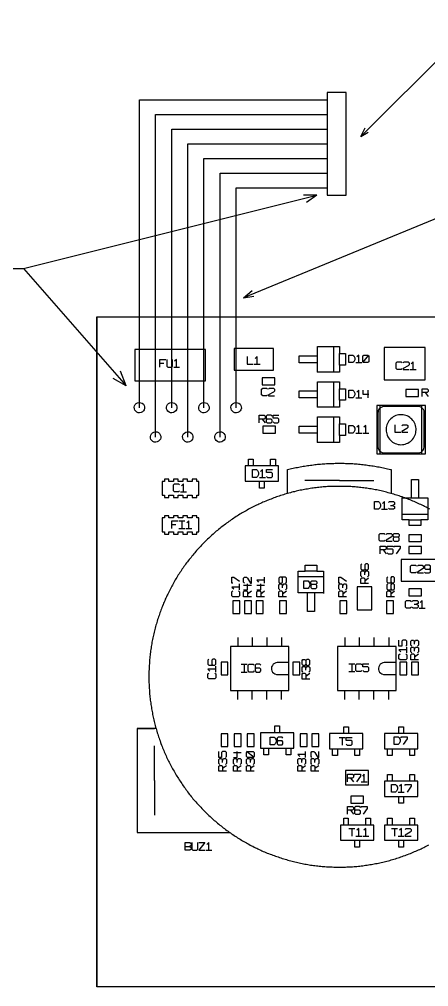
# Model space of a CAD drawing. Header units: millimetres. Extents: x 0 to 1189, y 35 to 806.
# Drawn here: x 497.6 to 595.1, y 379.7 to 610.2 of the extents above; entities that cross this region are included whole.
import ezdxf

# ---------------------------------------------------------------- set-up
doc = ezdxf.new("R2010")
doc.units = ezdxf.units.MM
doc.layers.add('Pen 1', color=7, linetype='Continuous')

msp = doc.modelspace()

# ---------------------------------------------------------------- linework, layer by layer
at = {"layer": 'Pen 1', "color": 7, "lineweight": 30}
for p, q in [((606.9, 610.22), (578.95, 582.3)), ((578.95, 582.3), (580, 584.38)), ((578.95, 582.3), (580.7, 583.35)), ((498.62, 550.85), (568.47, 568.33)), ((610.4, 568.33), (551, 543.88)), ((568.47, 568.33), (565.33, 568.33)), ((568.47, 568.33), (566.03, 566.58)), ((526.2, 517.67), (526.2, 558.88)), ((530.05, 510.67), (530.05, 558.88)), ((533.9, 517.67), (533.9, 558.88)), ((537.75, 510.67), (537.75, 558.88)), ((541.58, 517.67), (541.58, 558.88)), ((545.42, 510.67), (545.42, 558.88)), ((549.28, 517.67), (549.28, 558.88)), ((551, 543.88), (553.1, 545.62)), ((551, 543.88), (553.45, 544.22)), ((572.53, 526.17), (572.53, 532.22)), ((573.9, 527.83), (573.9, 530.58)), ((531.08, 528.25), (532.03, 528.25)), ((553.55, 528.05), (554.97, 528.05)), ((577.78, 528.4), (579.2, 528.4)), ((579.42, 528.4), (580.85, 530.22)), ((523.08, 522.9), (521.67, 526.4)), ((534.38, 527.35), (535.78, 527.35)), ((590.72, 526.78), (592.12, 526.78)), ((523.08, 522.9), (519.92, 524.65)), ((572.53, 517.78), (572.53, 523.85)), ((573.9, 519.45), (573.9, 522.2)), ((580.6, 521.85), (580.6, 520)), ((594.3, 521.28), (595, 520.35)), ((577.78, 520), (579.2, 520)), ((583.6, 506.65), (583.6, 518.2)), ((593.53, 506.65), (593.53, 518.2)), ((555.45, 514.95), (556.15, 514.05)), ((572.53, 509.4), (572.53, 515.45)), ((573.9, 511.05), (573.9, 513.8)), ((577.78, 511.62), (579.2, 511.62)), ((579.42, 511.62), (580.85, 511.62)), ((554.8, 501.05), (556.22, 501.05)), ((573.85, 500.3), (565.6, 500.3)), ((573.85, 500.3), (582.1, 500.3)), ((536, 497.65), (537.42, 497.65)), ((583.9, 493.45), (585.3, 493.45)), ((586.03, 494.38), (586.5, 494.38)), ((588.85, 492.3), (594.9, 492.3)), ((533.95, 489.8), (534.9, 489.8)), ((535.6, 490.7), (537.03, 490.7)), ((535.6, 488.88), (537.03, 488.88)), ((536.3, 490.7), (536.3, 488.88)), ((537.25, 488.88), (538.67, 488.88)), ((590.5, 490.92), (593.25, 490.92)), ((584.3, 483.75), (585, 482.83)), ((556, 475.88), (556, 477.3)), ((570.1, 477.35), (564.05, 477.35)), ((568.45, 478.73), (565.7, 478.73)), ((579.9, 477.85), (579.9, 478.33)), ((550.08, 474.23), (550.08, 475.65)), ((551.03, 475.4), (552.88, 475.4)), ((554.17, 475.4), (556, 475.4)), ((560.33, 474.7), (560.33, 475.17)), ((574.65, 474.7), (574.65, 475.17)), ((579.9, 476.42), (580.8, 477.12)), ((551.95, 473.27), (552.88, 474)), ((555.1, 473.27), (556, 474)), ((560.33, 473.27), (561.25, 474)), ((574.65, 473.27), (575.58, 474)), ((586.08, 473.33), (586.97, 474.05)), ((591.7, 470.8), (592.17, 470.8)), ((592.88, 469.88), (594.3, 469.88)), ((549.62, 462.92), (549.62, 460.73)), ((553.1, 462.92), (553.1, 460.73)), ((556.6, 462.92), (556.6, 460.73)), ((560.1, 462.92), (560.1, 460.73)), ((575.12, 462.92), (575.12, 460.73)), ((578.6, 462.92), (578.6, 460.73)), ((582.1, 462.92), (582.1, 460.73)), ((585.6, 462.92), (585.6, 460.73)), ((591.78, 461.33), (591.78, 461.8)), ((589.9, 459.2), (589.9, 460.62)), ((591.78, 459.67), (591.78, 460.15)), ((591.78, 458.27), (592.7, 458.98)), ((550.45, 456.52), (551.88, 456.52)), ((551.17, 456.52), (551.17, 454.67)), ((576.12, 456.6), (577.55, 456.6)), ((576.83, 456.6), (576.83, 454.77)), ((544.38, 454.67), (544.38, 456.1)), ((550.45, 454.67), (551.88, 454.67)), ((565.88, 455.08), (565.88, 455.55)), ((565.88, 453.67), (566.78, 454.38)), ((576.12, 454.77), (577.55, 454.77)), ((549.62, 448.08), (549.62, 450.25)), ((553.1, 448.08), (553.1, 450.25)), ((556.6, 448.08), (556.6, 450.25)), ((560.1, 448.08), (560.1, 450.25)), ((575.12, 448.08), (575.12, 450.25)), ((578.6, 448.08), (578.6, 450.25)), ((582.1, 448.08), (582.1, 450.25)), ((585.6, 448.08), (585.6, 450.25)), ((525.7, 441.17), (529.83, 441.17)), ((573.83, 439.05), (575.22, 439.05)), ((574.53, 439.05), (574.53, 437.23)), ((529.83, 428.8), (529.83, 437.05)), ((546.03, 433.12), (546.03, 433.6)), ((548.6, 435.5), (550.42, 435.5)), ((549.5, 433.12), (549.5, 433.6)), ((553.58, 434.33), (551.72, 435.73)), ((552.65, 433.12), (552.65, 433.6)), ((564.88, 433.12), (564.88, 433.6)), ((565.8, 434.33), (565.8, 435.73)), ((568.03, 433.12), (568.03, 433.6)), ((546.03, 431.73), (546.92, 432.42)), ((549.5, 431.73), (550.42, 432.42)), ((552.65, 431.73), (553.58, 432.42)), ((564.88, 431.73), (565.8, 432.42)), ((568.03, 431.73), (568.92, 432.42)), ((576.5, 429.4), (577.2, 428.5)), ((529.83, 428.8), (529.83, 420.55)), ((579.08, 428.5), (580.5, 428.5)), ((587.9, 426.05), (589.33, 426.05)), ((576.5, 421.73), (577.2, 420.8)), ((576.12, 417.4), (577.55, 417.4)), ((576.85, 417.4), (576.85, 415.58)), ((586.25, 417.4), (587.67, 417.4)), ((586.97, 417.4), (586.97, 415.58)), ((577.78, 415.58), (579.2, 415.58)), ((579.42, 415.58), (580.85, 415.58)), ((587.9, 415.58), (589.33, 415.58)), ((537.08, 413.1), (538.25, 413.1)), ((542.03, 412.2), (543.45, 412.2))]:
    msp.add_line(p, q, dxfattribs=at)
for points in [[(570.92, 592.78), (570.92, 568.33), (575.47, 568.33), (575.47, 592.78), (570.92, 592.78)], [(526.2, 558.88), (526.2, 587.53), (526.2, 591.03), (570.92, 591.03)], [(530.05, 558.88), (530.05, 584.03), (530.05, 587.53), (570.92, 587.53)], [(533.9, 558.88), (533.9, 580.55), (533.9, 584.03), (570.92, 584.03)], [(537.75, 558.88), (537.75, 577.05), (537.75, 580.55), (570.92, 580.55)], [(541.58, 558.88), (541.58, 577.05), (570.92, 577.05)], [(545.42, 558.88), (545.42, 573.55), (570.92, 573.55)], [(549.28, 558.88), (549.28, 570.08), (570.92, 570.08)], [(365.88, 550.85), (498.62, 550.85), (523.08, 522.9)], [(516.08, 539.22), (516.08, 379.7), (725.12, 379.7), (725.12, 539.22), (516.08, 539.22)], [(725.25, 539.35), (725.25, 379.67), (516.1, 379.67), (516.1, 539.35), (725.25, 539.35)], [(525.15, 531.5), (525.15, 524.08), (541.92, 524.08), (541.92, 531.5), (525.15, 531.5)], [(558.12, 531.78), (548.78, 531.78), (548.78, 526.6), (558.12, 526.6), (558.12, 531.78)], [(568.67, 526.17), (568.67, 532.22), (573.9, 532.22), (573.9, 530.58), (575.28, 530.58), (575.28, 527.83), (573.9, 527.83), (573.9, 526.17), (568.55, 526.17)], [(584.55, 524.3), (594.33, 524.3), (594.33, 532), (584.55, 532), (584.55, 524.3)], [(531.08, 527.35), (531.08, 529.17), (532.47, 529.17)], [(532.72, 529.17), (532.72, 527.58), (532.95, 527.35), (533.9, 527.35), (534.12, 527.58), (534.12, 529.17)], [(535.08, 527.35), (535.08, 529.17), (534.6, 528.72)], [(551.9, 529.88), (551.9, 528.05), (553.33, 528.05)], [(554.25, 528.05), (554.25, 529.88), (553.78, 529.42)], [(568.67, 528.38), (564.28, 528.38), (564.28, 530.03), (568.67, 530.03)], [(576.12, 528.4), (576.12, 530.22), (577.08, 530.22), (577.3, 530), (577.55, 529.53), (577.55, 529.08), (577.3, 528.62), (577.08, 528.4), (576.12, 528.4)], [(578.5, 528.4), (578.5, 530.22), (578.03, 529.78)], [(579.42, 528.62), (579.42, 530), (579.67, 530.22), (580.6, 530.22), (580.85, 530), (580.85, 528.62), (580.6, 528.4), (579.67, 528.4), (579.42, 528.62)], [(588.83, 527), (588.6, 526.78), (587.65, 526.78), (587.42, 527), (587.42, 528.38), (587.65, 528.6), (588.6, 528.6), (588.83, 528.38)], [(589.08, 528.38), (589.3, 528.6), (590.25, 528.6), (590.47, 528.38), (590.47, 527.9), (590.25, 527.67), (589.08, 527), (589.08, 526.78), (590.47, 526.78)], [(591.42, 526.78), (591.42, 528.6), (590.95, 528.15)], [(558.47, 523.12), (558.47, 524.78), (555.42, 524.78), (555.42, 523.12), (558.47, 523.12)], [(568.67, 517.78), (568.67, 523.85), (573.9, 523.85), (573.9, 522.2), (575.28, 522.2), (575.28, 519.45), (573.9, 519.45), (573.9, 517.78), (568.55, 517.78)], [(556.75, 520.7), (556.5, 520.47), (555.58, 520.47), (555.33, 520.7), (555.33, 522.08), (555.58, 522.3), (556.5, 522.3), (556.75, 522.08)], [(556.97, 522.08), (557.22, 522.3), (558.15, 522.3), (558.4, 522.08), (558.4, 521.62), (558.15, 521.4), (556.97, 520.7), (556.97, 520.47), (558.4, 520.47)], [(568.67, 520), (564.28, 520), (564.28, 521.65), (568.67, 521.65)], [(576.12, 520), (576.12, 521.85), (577.08, 521.85), (577.3, 521.6), (577.55, 521.15), (577.55, 520.7), (577.3, 520.22), (577.08, 520), (576.12, 520)], [(578.5, 520), (578.5, 521.85), (578.03, 521.38)], [(579.42, 521.85), (579.42, 520.92), (580.85, 520.92)], [(592.7, 520.33), (592.7, 521.97), (589.67, 521.97), (589.67, 520.33), (592.7, 520.33)], [(593.6, 520.35), (593.6, 522.2), (594.78, 522.2), (595, 521.95), (595, 521.5), (594.78, 521.28), (593.6, 521.28)], [(526.2, 518.9), (526.55, 518.85), (526.88, 518.72), (527.15, 518.5), (527.33, 518.2), (527.42, 517.88), (527.45, 517.53), (527.35, 517.17), (527.17, 516.88), (526.92, 516.65), (526.6, 516.5), (526.25, 516.42), (525.92, 516.47), (525.6, 516.6), (525.33, 516.8), (525.12, 517.1), (525, 517.42), (524.97, 517.78), (525.05, 518.1), (525.22, 518.42), (525.47, 518.65), (525.78, 518.83), (526.12, 518.9), (526.2, 518.9)], [(533.9, 518.9), (534.25, 518.85), (534.55, 518.72), (534.83, 518.5), (535.03, 518.2), (535.12, 517.88), (535.12, 517.53), (535.03, 517.17), (534.85, 516.88), (534.6, 516.65), (534.3, 516.5), (533.95, 516.42), (533.6, 516.47), (533.28, 516.6), (533, 516.8), (532.8, 517.1), (532.67, 517.42), (532.67, 517.78), (532.75, 518.1), (532.9, 518.42), (533.15, 518.65), (533.45, 518.83), (533.8, 518.9), (533.9, 518.9)], [(541.58, 518.9), (541.92, 518.85), (542.25, 518.72), (542.5, 518.5), (542.7, 518.2), (542.8, 517.88), (542.8, 517.53), (542.72, 517.17), (542.55, 516.88), (542.28, 516.65), (541.97, 516.5), (541.62, 516.42), (541.28, 516.47), (540.95, 516.6), (540.7, 516.8), (540.47, 517.1), (540.38, 517.42), (540.35, 517.78), (540.42, 518.1), (540.6, 518.42), (540.85, 518.65), (541.15, 518.83), (541.47, 518.9), (541.58, 518.9)], [(549.28, 518.9), (549.6, 518.85), (549.92, 518.72), (550.2, 518.5), (550.38, 518.2), (550.47, 517.88), (550.5, 517.53), (550.4, 517.17), (550.22, 516.88), (549.97, 516.65), (549.65, 516.5), (549.33, 516.42), (548.97, 516.47), (548.65, 516.6), (548.38, 516.8), (548.17, 517.1), (548.05, 517.42), (548.03, 517.78), (548.1, 518.1), (548.28, 518.42), (548.53, 518.65), (548.83, 518.83), (549.17, 518.9), (549.28, 518.9)], [(594.35, 518.2), (582.78, 518.2), (582.78, 506.65), (594.35, 506.65), (594.35, 518.2)], [(592.67, 506.92), (593.03, 506.98), (593.35, 507.1), (593.62, 507.3), (593.85, 507.58), (594, 507.9), (594.05, 508.23), (594.08, 508.3), (594.08, 516.55), (594.03, 516.9), (593.9, 517.22), (593.67, 517.5), (593.42, 517.72), (593.1, 517.88), (592.75, 517.92), (592.67, 517.92), (584.42, 517.92), (584.1, 517.88), (583.78, 517.75), (583.5, 517.55), (583.28, 517.28), (583.12, 516.97), (583.08, 516.62), (583.05, 516.55), (583.05, 508.3), (583.1, 507.95), (583.22, 507.62), (583.45, 507.35), (583.7, 507.12), (584.03, 507), (584.38, 506.92), (584.42, 506.92), (592.67, 506.92)], [(554.75, 514.05), (554.75, 515.88), (555.92, 515.88), (556.15, 515.65), (556.15, 515.17), (555.92, 514.95), (554.75, 514.95)], [(557.8, 515.65), (557.58, 515.88), (556.62, 515.88), (556.4, 515.65), (556.4, 514.28), (556.62, 514.05), (557.58, 514.05), (557.8, 514.28), (557.8, 514.72), (557.58, 514.95), (556.62, 514.95), (556.4, 514.72)], [(558.05, 514.28), (558.28, 514.05), (559.22, 514.05), (559.45, 514.28), (559.45, 514.95), (559.22, 515.17), (558.05, 515.17), (558.05, 515.88), (559.45, 515.88)], [(568.67, 509.4), (568.67, 515.45), (573.9, 515.45), (573.9, 513.8), (575.28, 513.8), (575.28, 511.05), (573.9, 511.05), (573.9, 509.4), (568.55, 509.4)], [(584.97, 512.42), (585, 512.08), (585.05, 511.73), (585.15, 511.4), (585.25, 511.08), (585.4, 510.75), (585.58, 510.45), (585.8, 510.17), (586.03, 509.92), (586.28, 509.67), (586.55, 509.48), (586.85, 509.3), (587.17, 509.12), (587.5, 509.02), (587.83, 508.92), (588.17, 508.88), (588.53, 508.85), (588.88, 508.88), (589.22, 508.92), (589.55, 509), (589.88, 509.1), (590.2, 509.25), (590.5, 509.42), (590.8, 509.62), (591.05, 509.85), (591.3, 510.12), (591.5, 510.4), (591.67, 510.7), (591.85, 511), (591.97, 511.33), (592.05, 511.67), (592.1, 512), (592.12, 512.35), (592.12, 512.7), (592.08, 513.05), (592, 513.4), (591.9, 513.72), (591.75, 514.05), (591.58, 514.35), (591.38, 514.62), (591.15, 514.9), (590.9, 515.12), (590.62, 515.35), (590.33, 515.53), (590.03, 515.7), (589.7, 515.83), (589.38, 515.92), (589.03, 515.97), (588.67, 516), (588.33, 516), (587.97, 515.95), (587.65, 515.88), (587.3, 515.78), (586.97, 515.65), (586.67, 515.47), (586.4, 515.28), (586.12, 515.05), (585.88, 514.8), (585.67, 514.53), (585.47, 514.22), (585.33, 513.92), (585.17, 513.6), (585.08, 513.28), (585.03, 512.92), (585, 512.58), (584.97, 512.42)], [(530.05, 511.92), (530.4, 511.88), (530.72, 511.73), (530.97, 511.5), (531.17, 511.23), (531.28, 510.88), (531.28, 510.52), (531.2, 510.2), (531, 509.9), (530.75, 509.67), (530.45, 509.5), (530.1, 509.45), (529.75, 509.48), (529.42, 509.6), (529.15, 509.83), (528.95, 510.1), (528.85, 510.42), (528.83, 510.77), (528.9, 511.12), (529.08, 511.42), (529.3, 511.67), (529.62, 511.85), (529.95, 511.92), (530.05, 511.92)], [(537.75, 511.92), (538.08, 511.88), (538.4, 511.73), (538.67, 511.5), (538.85, 511.23), (538.95, 510.88), (538.97, 510.52), (538.88, 510.2), (538.7, 509.9), (538.45, 509.67), (538.12, 509.5), (537.8, 509.45), (537.45, 509.48), (537.12, 509.6), (536.85, 509.83), (536.65, 510.1), (536.53, 510.42), (536.5, 510.77), (536.58, 511.12), (536.75, 511.42), (537, 511.67), (537.3, 511.85), (537.65, 511.92), (537.75, 511.92)], [(545.42, 511.92), (545.78, 511.88), (546.08, 511.73), (546.35, 511.5), (546.55, 511.23), (546.65, 510.88), (546.65, 510.52), (546.55, 510.2), (546.38, 509.9), (546.12, 509.67), (545.83, 509.5), (545.47, 509.45), (545.12, 509.48), (544.8, 509.6), (544.53, 509.83), (544.33, 510.1), (544.2, 510.42), (544.2, 510.77), (544.28, 511.12), (544.42, 511.42), (544.67, 511.67), (544.97, 511.85), (545.33, 511.92), (545.42, 511.92)], [(558.62, 511.6), (558.62, 513.25), (555.6, 513.25), (555.6, 511.6), (558.62, 511.6)], [(568.67, 511.6), (564.28, 511.6), (564.28, 513.25), (568.67, 513.25)], [(576.12, 511.62), (576.12, 513.45), (577.08, 513.45), (577.3, 513.22), (577.55, 512.78), (577.55, 512.3), (577.3, 511.85), (577.08, 511.62), (576.12, 511.62)], [(578.5, 511.62), (578.5, 513.45), (578.03, 513)], [(580.15, 511.62), (580.15, 513.45), (579.67, 513)], [(587.08, 513.62), (587.08, 511.8), (588.5, 511.8)], [(588.72, 513.4), (588.97, 513.62), (589.92, 513.62), (590.15, 513.4), (590.15, 512.95), (589.92, 512.72), (588.72, 512.03), (588.72, 511.8), (590.15, 511.8)], [(552.17, 503.77), (552.17, 505.38), (553.28, 505.38), (553.28, 503.77)], [(557.47, 503.77), (557.47, 505.38), (558.6, 505.38), (558.6, 503.77)], [(559.35, 503.77), (551.4, 503.77), (551.4, 500.12), (559.35, 500.12), (559.35, 503.77)], [(553.15, 501.05), (553.15, 502.9), (554.1, 502.9), (554.35, 502.67), (554.58, 502.2), (554.58, 501.75), (554.35, 501.3), (554.1, 501.05), (553.15, 501.05)], [(555.53, 501.05), (555.53, 502.9), (555.05, 502.42)], [(556.45, 501.3), (556.7, 501.05), (557.65, 501.05), (557.88, 501.3), (557.88, 501.98), (557.65, 502.2), (556.45, 502.2), (556.45, 502.9), (557.88, 502.9)], [(561.47, 497.2), (561.47, 502.9), (561.8, 502.98), (562.15, 503.08), (562.47, 503.15), (562.83, 503.23), (563.17, 503.3), (563.5, 503.38), (563.85, 503.42), (564.2, 503.5), (564.53, 503.58), (564.88, 503.62), (565.22, 503.7), (565.58, 503.75), (565.92, 503.8), (566.25, 503.85), (566.6, 503.9), (566.95, 503.95), (567.3, 504), (567.65, 504.05), (568, 504.1), (568.35, 504.12), (568.67, 504.17), (569.03, 504.2), (569.38, 504.23), (569.72, 504.25), (570.08, 504.27), (570.42, 504.3), (570.78, 504.33), (571.12, 504.35), (571.47, 504.38), (571.83, 504.38), (572.17, 504.4), (572.53, 504.4), (572.88, 504.42), (573.22, 504.42), (573.58, 504.42), (573.92, 504.42), (574.28, 504.42), (574.62, 504.42), (574.97, 504.42), (575.33, 504.4), (575.67, 504.4), (576.03, 504.38), (576.38, 504.38), (576.72, 504.35), (577.05, 504.33), (577.4, 504.3), (577.75, 504.27), (578.1, 504.25), (578.45, 504.23), (578.8, 504.17), (579.15, 504.15), (579.5, 504.1), (579.85, 504.08), (580.2, 504.02), (580.55, 503.98), (580.88, 503.92), (581.22, 503.88), (581.58, 503.83), (581.92, 503.77), (582.28, 503.73), (582.6, 503.67), (582.95, 503.6), (583.3, 503.55), (583.65, 503.48), (583.97, 503.4), (584.33, 503.33), (584.67, 503.25), (585, 503.17), (585.35, 503.1), (585.7, 503.02), (586.03, 502.95), (586.22, 502.9), (586.22, 497.2)], [(540.4, 500.1), (539.85, 500.1), (539.85, 500.65), (538.75, 500.65), (538.75, 500.1), (537.65, 500.1), (537.65, 500.65), (536.55, 500.65), (536.55, 500.1), (535.45, 500.1), (535.45, 500.65), (534.35, 500.65), (534.35, 500.1), (533.25, 500.1), (533.25, 500.65), (532.15, 500.65), (532.15, 500.1), (531.6, 500.1), (531.6, 496.8), (532.15, 496.8), (532.15, 496.25), (533.25, 496.25), (533.25, 496.8), (534.35, 496.8), (534.35, 496.25), (535.45, 496.25), (535.45, 496.8), (536.55, 496.8), (536.55, 496.25), (537.65, 496.25), (537.65, 496.8), (538.75, 496.8), (538.75, 496.25), (539.85, 496.25), (539.85, 496.8), (540.4, 496.8), (540.4, 500.1)], [(591.05, 496.15), (591.05, 500.55), (592.7, 500.55), (592.7, 496.15)], [(595.42, 493.48), (595.1, 493.62), (594.8, 493.8), (594.5, 493.95), (594.17, 494.1), (593.88, 494.27), (593.58, 494.42), (593.25, 494.58), (592.95, 494.7), (592.62, 494.85), (592.3, 495), (592, 495.12), (591.67, 495.27), (591.35, 495.4), (591.03, 495.55), (590.72, 495.67), (590.4, 495.8), (590.08, 495.92), (589.75, 496.05), (589.42, 496.17), (589.1, 496.27), (588.78, 496.4), (588.45, 496.5), (588.12, 496.62), (587.78, 496.73), (587.45, 496.83), (587.12, 496.92), (586.8, 497.05), (586.45, 497.12), (586.12, 497.23), (585.8, 497.33), (585.45, 497.4), (585.12, 497.5), (584.8, 497.58), (584.45, 497.67), (584.12, 497.75), (583.78, 497.83), (583.45, 497.9), (583.1, 497.98), (582.78, 498.05), (582.42, 498.1), (582.08, 498.17), (581.75, 498.23), (581.4, 498.3), (581.05, 498.35), (580.72, 498.4), (580.38, 498.45), (580.03, 498.5), (579.7, 498.55), (579.35, 498.6), (579, 498.62), (578.65, 498.67), (578.33, 498.7), (577.97, 498.73), (577.62, 498.77), (577.28, 498.8), (576.92, 498.83), (576.6, 498.85), (576.25, 498.85), (575.9, 498.88), (575.55, 498.9), (575.2, 498.9), (574.85, 498.92), (574.53, 498.92), (574.17, 498.92), (573.83, 498.92), (573.47, 498.92), (573.12, 498.92), (572.78, 498.92), (572.45, 498.9), (572.1, 498.9), (571.75, 498.88), (571.4, 498.85), (571.05, 498.85), (570.7, 498.83), (570.38, 498.8), (570.03, 498.77), (569.67, 498.73), (569.33, 498.7), (568.97, 498.67), (568.65, 498.62), (568.3, 498.58), (567.95, 498.55), (567.6, 498.5), (567.28, 498.45), (566.92, 498.4), (566.58, 498.35), (566.25, 498.27), (565.9, 498.23), (565.55, 498.17), (565.22, 498.1), (564.88, 498.02), (564.55, 497.98), (564.2, 497.9), (563.88, 497.83), (563.53, 497.75), (563.2, 497.65), (562.85, 497.58), (562.53, 497.5), (562.17, 497.4), (561.85, 497.33), (561.53, 497.23), (561.17, 497.12), (560.85, 497.02), (560.53, 496.92), (560.2, 496.83), (559.85, 496.73), (559.53, 496.6), (559.2, 496.5), (558.88, 496.4), (558.55, 496.27), (558.22, 496.15), (557.9, 496.02), (557.58, 495.9), (557.25, 495.77), (556.92, 495.65), (556.62, 495.52), (556.3, 495.4), (555.97, 495.25), (555.65, 495.12), (555.35, 494.98), (555.03, 494.85), (554.7, 494.7), (554.4, 494.55), (554.08, 494.4), (553.78, 494.25), (553.47, 494.1), (553.15, 493.92), (552.85, 493.77), (552.55, 493.62), (552.22, 493.45), (551.92, 493.27), (551.62, 493.12), (551.33, 492.95), (551.03, 492.77), (550.72, 492.6), (550.42, 492.42), (550.12, 492.25), (549.85, 492.05), (549.55, 491.88), (549.25, 491.7), (548.97, 491.5), (548.67, 491.3), (548.4, 491.12), (548.1, 490.92), (547.83, 490.73), (547.55, 490.52), (547.25, 490.33), (546.97, 490.12), (546.7, 489.92), (546.42, 489.7), (546.15, 489.5), (545.88, 489.27), (545.6, 489.08), (545.33, 488.85), (545.08, 488.62), (544.8, 488.42), (544.53, 488.2), (544.28, 487.98), (544, 487.75), (543.75, 487.5), (543.5, 487.27), (543.22, 487.05), (542.97, 486.83), (542.72, 486.58), (542.47, 486.35), (542.22, 486.1), (541.97, 485.85), (541.72, 485.62), (541.5, 485.38), (541.25, 485.12), (541, 484.88), (540.78, 484.62), (540.53, 484.38), (540.3, 484.1), (540.08, 483.85), (539.83, 483.6), (539.6, 483.33), (539.38, 483.08), (539.15, 482.8), (538.92, 482.55), (538.72, 482.27), (538.5, 482), (538.28, 481.75), (538.08, 481.48), (537.85, 481.2), (537.65, 480.92), (537.42, 480.65), (537.22, 480.38), (537.03, 480.08), (536.83, 479.8), (536.62, 479.52), (536.42, 479.23), (536.22, 478.95), (536.05, 478.65), (535.85, 478.38), (535.67, 478.08), (535.47, 477.8), (535.3, 477.5), (535.12, 477.2), (534.92, 476.9), (534.75, 476.6), (534.58, 476.3), (534.4, 476), (534.25, 475.7), (534.08, 475.4), (533.9, 475.1), (533.75, 474.8), (533.58, 474.5), (533.42, 474.17), (533.28, 473.88), (533.1, 473.55), (532.95, 473.25), (532.8, 472.95), (532.67, 472.62), (532.53, 472.3), (532.38, 472), (532.25, 471.67), (532.1, 471.35), (531.97, 471.05), (531.83, 470.73), (531.7, 470.4), (531.58, 470.08), (531.45, 469.75), (531.33, 469.42), (531.2, 469.1), (531.1, 468.77), (530.97, 468.45), (530.88, 468.12), (530.75, 467.8), (530.65, 467.48), (530.55, 467.15), (530.45, 466.8), (530.35, 466.48), (530.25, 466.15), (530.15, 465.83), (530.05, 465.48), (529.97, 465.15), (529.88, 464.8), (529.8, 464.48), (529.72, 464.15), (529.62, 463.8), (529.55, 463.48), (529.47, 463.12), (529.4, 462.8), (529.35, 462.45), (529.28, 462.1), (529.2, 461.77), (529.15, 461.42), (529.1, 461.08), (529.03, 460.75), (528.97, 460.4), (528.92, 460.05), (528.88, 459.73), (528.83, 459.38), (528.8, 459.02), (528.75, 458.7), (528.72, 458.35), (528.67, 458), (528.65, 457.65), (528.62, 457.3), (528.6, 456.98), (528.58, 456.62), (528.55, 456.27), (528.53, 455.92), (528.5, 455.58), (528.5, 455.25), (528.47, 454.9), (528.47, 454.55), (528.47, 454.2), (528.45, 453.85), (528.45, 453.5), (528.45, 453.15), (528.47, 452.83), (528.47, 452.48), (528.47, 452.12), (528.5, 451.77), (528.5, 451.42), (528.53, 451.08), (528.55, 450.75), (528.58, 450.4), (528.6, 450.05), (528.62, 449.7), (528.65, 449.35), (528.67, 449.02), (528.72, 448.67), (528.75, 448.33), (528.8, 447.98), (528.85, 447.65), (528.9, 447.3), (528.95, 446.95), (529, 446.6), (529.05, 446.27), (529.1, 445.92), (529.15, 445.6), (529.22, 445.25), (529.3, 444.9), (529.35, 444.58), (529.42, 444.23), (529.5, 443.9), (529.58, 443.55), (529.65, 443.23), (529.72, 442.88), (529.8, 442.55), (529.9, 442.2), (529.97, 441.88), (530.08, 441.55), (530.17, 441.2), (530.28, 440.88), (530.35, 440.55), (530.45, 440.2), (530.58, 439.88), (530.67, 439.55), (530.78, 439.23), (530.9, 438.9), (531, 438.58), (531.12, 438.25), (531.22, 437.9), (531.35, 437.6), (531.47, 437.27), (531.6, 436.95), (531.72, 436.62), (531.88, 436.3), (532, 435.98), (532.12, 435.65), (532.28, 435.35), (532.4, 435.02), (532.55, 434.7), (532.7, 434.4), (532.85, 434.08), (533, 433.77), (533.15, 433.45), (533.3, 433.15), (533.45, 432.85), (533.62, 432.52), (533.78, 432.23), (533.95, 431.92), (534.1, 431.62), (534.28, 431.33), (534.45, 431.02), (534.62, 430.73), (534.8, 430.42), (534.97, 430.12), (535.15, 429.83), (535.33, 429.52), (535.53, 429.25), (535.7, 428.95), (535.9, 428.65), (536.08, 428.38), (536.28, 428.08), (536.47, 427.8), (536.67, 427.5), (536.88, 427.23), (537.08, 426.95), (537.28, 426.67), (537.47, 426.4), (537.7, 426.1), (537.9, 425.83), (538.1, 425.58), (538.33, 425.3), (538.55, 425.02), (538.75, 424.75), (538.97, 424.48), (539.2, 424.23), (539.42, 423.95), (539.65, 423.7), (539.88, 423.42), (540.12, 423.17), (540.35, 422.92), (540.58, 422.67), (540.83, 422.42), (541.05, 422.17), (541.3, 421.92), (541.55, 421.67), (541.78, 421.42), (542.03, 421.17), (542.28, 420.92), (542.53, 420.7), (542.78, 420.45), (543.03, 420.23), (543.28, 420), (543.55, 419.75), (543.8, 419.52), (544.05, 419.3), (544.33, 419.08), (544.58, 418.85), (544.85, 418.62), (545.12, 418.4), (545.4, 418.2), (545.65, 417.98), (545.92, 417.75), (546.2, 417.55), (546.47, 417.33), (546.75, 417.12), (547.03, 416.92), (547.33, 416.73), (547.6, 416.52), (547.88, 416.33), (548.17, 416.12), (548.45, 415.92), (548.75, 415.73), (549.03, 415.55), (549.33, 415.35), (549.6, 415.17), (549.9, 415), (550.2, 414.8), (550.5, 414.62), (550.8, 414.45), (551.1, 414.27), (551.4, 414.1), (551.7, 413.92), (552, 413.77), (552.3, 413.6), (552.6, 413.42), (552.9, 413.27), (553.22, 413.12), (553.53, 412.95), (553.85, 412.8), (554.15, 412.65), (554.45, 412.5), (554.78, 412.35), (555.1, 412.23), (555.4, 412.08), (555.72, 411.92), (556.05, 411.8), (556.35, 411.67), (556.67, 411.52), (557, 411.4), (557.33, 411.27), (557.65, 411.15), (557.97, 411.02), (558.3, 410.9), (558.62, 410.8), (558.95, 410.67), (559.28, 410.58), (559.6, 410.45), (559.92, 410.35), (560.25, 410.25), (560.6, 410.15), (560.92, 410.05), (561.25, 409.95), (561.58, 409.85), (561.92, 409.75), (562.25, 409.67), (562.6, 409.58), (562.92, 409.5), (563.25, 409.4), (563.6, 409.33), (563.92, 409.25), (564.28, 409.17), (564.62, 409.1), (564.95, 409.05), (565.3, 408.98), (565.62, 408.9), (565.97, 408.85), (566.33, 408.8), (566.65, 408.73), (567, 408.67), (567.35, 408.62), (567.67, 408.58), (568.03, 408.52), (568.38, 408.5), (568.72, 408.45), (569.05, 408.42), (569.4, 408.38), (569.75, 408.35), (570.1, 408.33), (570.42, 408.3), (570.78, 408.27), (571.12, 408.25), (571.47, 408.23), (571.83, 408.2), (572.17, 408.2), (572.5, 408.17), (572.85, 408.17), (573.2, 408.17), (573.55, 408.17), (573.9, 408.15), (574.25, 408.17), (574.58, 408.17), (574.92, 408.17), (575.28, 408.17), (575.62, 408.2), (575.97, 408.2), (576.33, 408.23), (576.65, 408.25), (577, 408.27), (577.35, 408.3), (577.7, 408.33), (578.05, 408.35), (578.38, 408.4), (578.72, 408.42), (579.08, 408.48), (579.42, 408.5), (579.75, 408.55), (580.1, 408.6), (580.45, 408.65), (580.8, 408.7), (581.12, 408.75), (581.47, 408.8), (581.83, 408.88), (582.15, 408.92), (582.5, 409), (582.83, 409.05), (583.17, 409.12), (583.5, 409.2), (583.85, 409.27), (584.17, 409.35), (584.53, 409.42), (584.85, 409.52), (585.2, 409.6), (585.53, 409.7), (585.88, 409.77), (586.2, 409.88), (586.53, 409.98), (586.85, 410.08), (587.2, 410.17), (587.53, 410.27), (587.85, 410.38), (588.17, 410.48), (588.5, 410.6), (588.83, 410.7), (589.17, 410.83), (589.5, 410.95), (589.83, 411.08), (590.12, 411.2), (590.45, 411.33), (590.78, 411.45), (591.1, 411.58), (591.42, 411.7), (591.75, 411.85), (592.05, 411.98), (592.38, 412.12), (592.7, 412.25), (593, 412.4), (593.33, 412.55), (593.62, 412.7), (593.95, 412.85), (594.25, 413), (594.55, 413.17), (594.88, 413.33), (595.17, 413.48)], [(535.78, 497.88), (535.53, 497.65), (534.58, 497.65), (534.35, 497.88), (534.35, 499.25), (534.58, 499.5), (535.53, 499.5), (535.78, 499.25)], [(536.7, 497.65), (536.7, 499.5), (536.22, 499.02)], [(555.92, 500.12), (555.92, 498.52), (554.83, 498.52), (554.83, 500.12)], [(588.85, 496.15), (594.9, 496.15), (594.9, 490.92), (593.25, 490.92), (593.25, 489.55), (590.5, 489.55), (590.5, 490.92), (588.85, 490.92), (588.85, 496.3)], [(582.25, 493.45), (582.25, 495.3), (583.17, 495.3), (583.42, 495.08), (583.65, 494.6), (583.65, 494.15), (583.42, 493.67), (583.17, 493.45), (582.25, 493.45)], [(584.6, 493.45), (584.6, 495.3), (584.12, 494.83)], [(585.55, 495.08), (585.78, 495.3), (586.72, 495.3), (586.95, 495.08), (586.95, 494.6), (586.5, 494.38), (586.95, 494.15), (586.95, 493.67), (586.72, 493.45), (585.78, 493.45), (585.55, 493.67)], [(531.6, 488.08), (532.15, 488.08), (532.15, 487.52), (533.25, 487.52), (533.25, 488.08), (534.35, 488.08), (534.35, 487.52), (535.45, 487.52), (535.45, 488.08), (536.55, 488.08), (536.55, 487.52), (537.65, 487.52), (537.65, 488.08), (538.75, 488.08), (538.75, 487.52), (539.85, 487.52), (539.85, 488.08), (540.4, 488.08), (540.4, 491.38), (539.85, 491.38), (539.85, 491.92), (538.75, 491.92), (538.75, 491.38), (537.65, 491.38), (537.65, 491.92), (536.55, 491.92), (536.55, 491.38), (535.45, 491.38), (535.45, 491.92), (534.35, 491.92), (534.35, 491.38), (533.25, 491.38), (533.25, 491.92), (532.15, 491.92), (532.15, 491.38), (531.6, 491.38), (531.6, 488.08)], [(533.95, 488.88), (533.95, 490.7), (535.38, 490.7)], [(537.95, 488.88), (537.95, 490.7), (537.5, 490.25)], [(584.78, 486.1), (584.53, 485.88), (583.58, 485.88), (583.35, 486.1), (583.35, 487.48), (583.58, 487.7), (584.53, 487.7), (584.78, 487.48)], [(585, 487.48), (585.22, 487.7), (586.17, 487.7), (586.42, 487.48), (586.42, 487.02), (586.17, 486.8), (585, 486.1), (585, 485.88), (586.42, 485.88)], [(586.88, 486.8), (586.65, 486.55), (586.65, 486.1), (586.88, 485.88), (587.83, 485.88), (588.08, 486.1), (588.08, 486.55), (587.83, 486.8), (586.88, 486.8), (586.65, 487.02), (586.65, 487.48), (586.88, 487.7), (587.83, 487.7), (588.08, 487.48), (588.08, 487.02), (587.83, 486.8)], [(590.38, 487.4), (590.38, 485.75), (593.4, 485.75), (593.4, 487.4), (590.38, 487.4)], [(583.6, 482.83), (583.6, 484.67), (584.78, 484.67), (585, 484.42), (585, 483.98), (584.78, 483.75), (583.6, 483.75)], [(585.25, 483.05), (585.47, 482.83), (586.42, 482.83), (586.65, 483.05), (586.65, 483.75), (586.42, 483.98), (585.25, 483.98), (585.25, 484.67), (586.65, 484.67)], [(586.9, 484.42), (586.9, 484.67), (588.3, 484.67), (588.3, 484.2), (587.38, 482.83)], [(593.4, 482.95), (593.4, 484.6), (590.38, 484.6), (590.38, 482.95), (593.4, 482.95)], [(570.1, 473.5), (564.05, 473.5), (564.05, 478.73), (565.7, 478.73), (565.7, 480.1), (568.45, 480.1), (568.45, 478.73), (570.1, 478.73), (570.1, 473.38)], [(579.2, 480.45), (578.97, 480.2), (578.97, 479.25), (579.2, 479.02), (580.58, 479.02), (580.8, 479.25), (580.8, 480.2), (580.58, 480.45), (580.12, 480.45), (579.9, 480.2), (579.9, 479.25), (580.12, 479.02)], [(588.6, 476.3), (597.95, 476.3), (597.95, 481.48), (588.6, 481.48), (588.6, 476.3)], [(592.22, 478.5), (591.97, 478.27), (591.05, 478.27), (590.8, 478.5), (590.8, 479.88), (591.05, 480.1), (591.97, 480.1), (592.22, 479.88)], [(592.45, 479.88), (592.7, 480.1), (593.62, 480.1), (593.88, 479.88), (593.88, 479.4), (593.62, 479.17), (592.45, 478.5), (592.45, 478.27), (593.88, 478.27)], [(594.1, 478.5), (594.35, 478.27), (595.28, 478.27), (595.53, 478.5), (595.53, 479.88), (595.28, 480.1), (594.35, 480.1), (594.1, 479.88), (594.1, 479.4), (594.35, 479.17), (595.28, 479.17), (595.53, 479.4)], [(548.47, 475.88), (548.25, 475.88), (548.25, 477.3), (548.7, 477.3), (550.08, 476.35)], [(551.28, 475.88), (551.03, 476.12), (551.03, 477.05), (551.28, 477.3), (551.72, 477.3), (551.95, 477.05), (552.65, 475.88), (552.88, 475.88), (552.88, 477.3)], [(561.03, 475.88), (561.25, 476.12), (561.25, 477.05), (561.03, 477.3), (559.65, 477.3), (559.42, 477.05), (559.42, 476.12), (559.65, 475.88), (560.1, 475.88), (560.33, 476.12), (560.33, 477.05), (560.1, 477.3)], [(573.97, 475.88), (573.75, 475.88), (573.75, 477.3), (574.2, 477.3), (575.58, 476.35)], [(579.2, 477.38), (578.97, 477.6), (578.97, 478.55), (579.2, 478.8), (579.67, 478.8), (579.9, 478.33), (580.12, 478.8), (580.58, 478.8), (580.8, 478.55), (580.8, 477.6), (580.58, 477.38)], [(585.38, 477.35), (585.15, 477.1), (585.15, 476.15), (585.38, 475.92), (586.75, 475.92), (586.97, 476.15), (586.97, 477.1), (586.75, 477.35), (586.3, 477.35), (586.08, 477.1), (586.08, 476.15), (586.3, 475.92)], [(551.03, 474.23), (551.95, 474.23), (551.95, 475.65)], [(556, 476.58), (554.17, 476.58), (554.62, 476.12)], [(554.17, 474.23), (555.1, 474.23), (555.1, 475.65)], [(559.65, 474.23), (559.42, 474.48), (559.42, 475.4), (559.65, 475.65), (560.1, 475.65), (560.33, 475.17), (560.58, 475.65), (561.03, 475.65), (561.25, 475.4), (561.25, 474.48), (561.03, 474.23)], [(565.42, 474.6), (565.42, 476.42), (566.38, 476.42), (566.6, 476.2), (566.85, 475.75), (566.85, 475.27), (566.6, 474.83), (566.38, 474.6), (565.42, 474.6)], [(567.33, 475.52), (567.08, 475.27), (567.08, 474.83), (567.33, 474.6), (568.25, 474.6), (568.5, 474.83), (568.5, 475.27), (568.25, 475.52), (567.33, 475.52), (567.08, 475.75), (567.08, 476.2), (567.33, 476.42), (568.25, 476.42), (568.5, 476.2), (568.5, 475.75), (568.25, 475.52)], [(573.97, 474.23), (573.75, 474.48), (573.75, 475.4), (573.97, 475.65), (574.42, 475.65), (574.65, 475.17), (574.88, 475.65), (575.35, 475.65), (575.58, 475.4), (575.58, 474.48), (575.35, 474.23)], [(581.55, 469.5), (581.55, 475), (578.1, 475), (578.1, 469.5), (581.55, 469.5)], [(580.8, 475.73), (578.97, 475.73), (578.97, 476.9), (579.2, 477.12), (579.67, 477.12), (579.9, 476.9), (579.9, 475.73)], [(585.38, 475.7), (585.15, 475.45), (585.15, 474.5), (585.38, 474.27), (586.75, 474.27), (586.97, 474.5), (586.97, 475.45), (586.75, 475.7), (586.3, 475.7), (586.08, 475.45), (586.08, 474.5), (586.3, 474.27)], [(550.08, 474.92), (548.25, 474.92), (548.7, 474.48)], [(549.85, 474), (550.08, 473.75), (550.08, 472.83), (549.85, 472.58), (548.47, 472.58), (548.25, 472.83), (548.25, 473.75), (548.47, 474)], [(552.88, 472.58), (551.03, 472.58), (551.03, 473.75), (551.28, 474), (551.72, 474), (551.95, 473.75), (551.95, 472.58)], [(556, 472.58), (554.17, 472.58), (554.17, 473.75), (554.4, 474), (554.88, 474), (555.1, 473.75), (555.1, 472.58)], [(561.25, 472.58), (559.42, 472.58), (559.42, 473.75), (559.65, 474), (560.1, 474), (560.33, 473.75), (560.33, 472.58)], [(567.9, 473.5), (567.9, 469.1), (566.25, 469.1), (566.25, 473.5)], [(575.58, 472.58), (573.75, 472.58), (573.75, 473.75), (573.97, 474), (574.42, 474), (574.65, 473.75), (574.65, 472.58)], [(586.97, 472.62), (585.15, 472.62), (585.15, 473.8), (585.38, 474.05), (585.83, 474.05), (586.08, 473.8), (586.08, 472.62)], [(590.38, 474.48), (590.38, 472.83), (593.4, 472.83), (593.4, 474.48), (590.38, 474.48)], [(548.45, 468.65), (550.1, 468.65), (550.1, 471.67), (548.45, 471.67), (548.45, 468.65)], [(552.88, 471.67), (551.22, 471.67), (551.22, 468.65), (552.88, 468.65), (552.88, 471.67)], [(554.03, 468.65), (555.67, 468.65), (555.67, 471.67), (554.03, 471.67), (554.03, 468.65)], [(559.62, 468.65), (561.28, 468.65), (561.28, 471.67), (559.62, 471.67), (559.62, 468.65)], [(573.95, 468.65), (575.6, 468.65), (575.6, 471.67), (573.95, 471.67), (573.95, 468.65)], [(585.12, 468.65), (586.78, 468.65), (586.78, 471.67), (585.12, 471.67), (585.12, 468.65)], [(591, 470.1), (590.75, 469.88), (589.83, 469.88), (589.58, 470.1), (589.58, 471.48), (589.83, 471.73), (590.75, 471.73), (591, 471.48)], [(591.22, 471.48), (591.47, 471.73), (592.4, 471.73), (592.65, 471.48), (592.65, 471.02), (592.17, 470.8), (592.65, 470.58), (592.65, 470.1), (592.4, 469.88), (591.47, 469.88), (591.22, 470.1)], [(593.58, 469.88), (593.58, 471.73), (593.12, 471.25)], [(589.67, 460.85), (589.9, 461.1), (589.9, 462.05), (589.67, 462.27), (588.97, 462.27), (588.75, 462.05), (588.75, 460.85), (588.05, 460.85), (588.05, 462.27)], [(591.08, 460.85), (590.85, 461.1), (590.85, 462.05), (591.08, 462.27), (591.55, 462.27), (591.78, 461.8), (592, 462.27), (592.45, 462.27), (592.7, 462.05), (592.7, 461.1), (592.45, 460.85)], [(547.88, 450.25), (561.85, 450.25), (561.85, 460.73), (547.88, 460.73), (547.88, 450.25)], [(573.38, 450.25), (587.35, 450.25), (587.35, 460.73), (573.38, 460.73), (573.38, 450.25)], [(589.9, 459.92), (588.05, 459.92), (588.53, 459.45)], [(589.67, 458.98), (589.9, 458.75), (589.9, 457.8), (589.67, 457.55), (588.3, 457.55), (588.05, 457.8), (588.05, 458.75), (588.3, 458.98)], [(591.08, 459.2), (590.85, 459.45), (590.85, 460.4), (591.08, 460.62), (591.55, 460.62), (591.78, 460.15), (592, 460.62), (592.45, 460.62), (592.7, 460.4), (592.7, 459.45), (592.45, 459.2)], [(592.7, 457.55), (590.85, 457.55), (590.85, 458.75), (591.08, 458.98), (591.55, 458.98), (591.78, 458.75), (591.78, 457.55)], [(542.78, 457.75), (542.55, 457.5), (542.55, 456.55), (542.78, 456.33), (544.15, 456.33), (544.38, 456.55), (544.38, 457.5), (544.15, 457.75), (543.7, 457.75), (543.47, 457.5), (543.47, 456.55), (543.7, 456.33)], [(547.3, 457), (545.65, 457), (545.65, 453.98), (547.3, 453.98), (547.3, 457)], [(553.53, 454.92), (553.28, 454.67), (552.35, 454.67), (552.1, 454.92), (552.1, 456.3), (552.35, 456.52), (553.28, 456.52), (553.53, 456.3)], [(555.17, 456.3), (554.92, 456.52), (554, 456.52), (553.75, 456.3), (553.75, 454.92), (554, 454.67), (554.92, 454.67), (555.17, 454.92), (555.17, 455.38), (554.92, 455.6), (554, 455.6), (553.75, 455.38)], [(561.85, 456.9), (559.05, 456.9), (558.7, 456.85), (558.38, 456.73), (558.1, 456.52), (557.88, 456.25), (557.72, 455.92), (557.65, 455.6), (557.67, 455.25), (557.78, 454.92), (557.95, 454.62), (558.2, 454.38), (558.5, 454.2), (558.85, 454.1), (559.05, 454.1), (561.85, 454.1), (561.85, 456.9)], [(562.75, 453.98), (564.4, 453.98), (564.4, 457), (562.75, 457), (562.75, 453.98)], [(565.88, 456.5), (566.1, 456.25), (566.55, 456.25), (566.78, 456.5), (566.78, 457.42), (566.55, 457.67), (566.1, 457.67), (565.88, 457.42), (565.88, 456.5), (565.65, 456.25), (565.17, 456.25), (564.95, 456.5), (564.95, 457.42), (565.17, 457.67), (565.65, 457.67), (565.88, 457.42)], [(579.2, 455), (578.95, 454.77), (578.03, 454.77), (577.78, 455), (577.78, 456.38), (578.03, 456.6), (578.95, 456.6), (579.2, 456.38)], [(579.42, 455), (579.67, 454.77), (580.6, 454.77), (580.85, 455), (580.85, 455.7), (580.6, 455.92), (579.42, 455.92), (579.42, 456.6), (580.85, 456.6)], [(587.35, 456.9), (584.55, 456.9), (584.2, 456.85), (583.88, 456.73), (583.6, 456.52), (583.38, 456.25), (583.22, 455.92), (583.15, 455.6), (583.17, 455.25), (583.28, 454.92), (583.45, 454.62), (583.7, 454.38), (584, 454.2), (584.35, 454.1), (584.55, 454.1), (587.35, 454.1), (587.35, 456.9)], [(589.9, 457), (588.25, 457), (588.25, 453.98), (589.9, 453.98), (589.9, 457)], [(592.7, 457), (591.05, 457), (591.05, 453.98), (592.7, 453.98), (592.7, 457)], [(544.38, 455.38), (542.55, 455.38), (543, 454.9)], [(544.15, 454.42), (544.38, 454.2), (544.38, 453.25), (544.15, 453.02), (542.78, 453.02), (542.55, 453.25), (542.55, 454.2), (542.78, 454.42)], [(565.17, 454.6), (564.95, 454.85), (564.95, 455.77), (565.17, 456.02), (565.65, 456.02), (565.88, 455.55), (566.1, 456.02), (566.55, 456.02), (566.78, 455.77), (566.78, 454.85), (566.55, 454.6)], [(566.78, 452.95), (564.95, 452.95), (564.95, 454.12), (565.17, 454.38), (565.65, 454.38), (565.88, 454.12), (565.88, 452.95)], [(530.17, 441.17), (525.7, 441.17), (525.7, 416.42), (547.75, 416.42)], [(558.47, 440.2), (558.47, 441.8), (559.6, 441.8), (559.6, 440.2)], [(574.9, 440.02), (574.9, 441.62), (576.03, 441.62), (576.03, 440.02)], [(588, 440.02), (588, 441.62), (589.12, 441.62), (589.12, 440.02)], [(547.3, 439.9), (545.65, 439.9), (545.65, 436.88), (547.3, 436.88), (547.3, 439.9)], [(548.8, 436.88), (550.45, 436.88), (550.45, 439.9), (548.8, 439.9), (548.8, 436.88)], [(553.58, 439.9), (551.92, 439.9), (551.92, 436.88), (553.58, 436.88), (553.58, 439.9)], [(555.08, 436.55), (563.03, 436.55), (563.03, 440.2), (555.08, 440.2), (555.08, 436.55)], [(557.38, 437.33), (557.38, 439.17), (558.3, 439.17), (558.55, 438.92), (558.78, 438.48), (558.78, 438.02), (558.55, 437.55), (558.3, 437.33), (557.38, 437.33)], [(560.42, 438.92), (560.2, 439.17), (559.25, 439.17), (559.03, 438.92), (559.03, 437.55), (559.25, 437.33), (560.2, 437.33), (560.42, 437.55), (560.42, 438.02), (560.2, 438.25), (559.25, 438.25), (559.03, 438.02)], [(566.15, 439.9), (564.5, 439.9), (564.5, 436.88), (566.15, 436.88), (566.15, 439.9)], [(568.95, 439.9), (567.3, 439.9), (567.3, 436.88), (568.95, 436.88), (568.95, 439.9)], [(571.47, 436.38), (579.45, 436.38), (579.45, 440.02), (571.47, 440.02), (571.47, 436.38)], [(575.47, 437.45), (575.7, 437.23), (576.65, 437.23), (576.88, 437.45), (576.88, 438.15), (576.65, 438.38), (575.47, 438.38), (575.47, 439.05), (576.88, 439.05)], [(584.58, 436.38), (592.55, 436.38), (592.55, 440.02), (584.58, 440.02), (584.58, 436.38)], [(586.9, 437.4), (586.9, 439.23), (587.85, 439.23), (588.1, 439), (588.33, 438.55), (588.33, 438.08), (588.1, 437.62), (587.85, 437.4), (586.9, 437.4)], [(588.55, 439), (588.55, 439.23), (589.97, 439.23), (589.97, 438.77), (589.03, 437.4)], [(556.95, 436.55), (556.95, 434.95), (555.83, 434.95), (555.83, 436.55)], [(562.25, 436.55), (562.25, 434.95), (561.15, 434.95), (561.15, 436.55)], [(573.38, 436.38), (573.38, 434.77), (572.25, 434.77), (572.25, 436.38)], [(578.67, 436.38), (578.67, 434.77), (577.55, 434.77), (577.55, 436.38)], [(586.47, 436.38), (586.47, 434.77), (585.35, 434.77), (585.35, 436.38)], [(591.78, 436.38), (591.78, 434.77), (590.65, 434.77), (590.65, 436.38)], [(546.7, 434.33), (546.92, 434.55), (546.92, 435.5), (546.7, 435.73), (546.03, 435.73), (545.78, 435.5), (545.78, 434.33), (545.1, 434.33), (545.1, 435.73)], [(545.33, 432.65), (545.1, 432.9), (545.1, 433.85), (545.33, 434.08), (545.78, 434.08), (546.03, 433.6), (546.25, 434.08), (546.7, 434.08), (546.92, 433.85), (546.92, 432.9), (546.7, 432.65)], [(548.6, 434.33), (549.5, 434.33), (549.5, 435.73)], [(548.83, 432.65), (548.6, 432.9), (548.6, 433.85), (548.83, 434.08), (549.28, 434.08), (549.5, 433.6), (549.72, 434.08), (550.2, 434.08), (550.42, 433.85), (550.42, 432.9), (550.2, 432.65)], [(553.33, 434.33), (551.95, 434.33), (551.72, 434.55), (551.72, 435.5), (551.95, 435.73), (553.33, 435.73), (553.58, 435.5), (553.58, 434.55), (553.33, 434.33)], [(551.95, 432.65), (551.72, 432.9), (551.72, 433.85), (551.95, 434.08), (552.42, 434.08), (552.65, 433.6), (552.88, 434.08), (553.33, 434.08), (553.58, 433.85), (553.58, 432.9), (553.33, 432.65)], [(565.8, 435.02), (563.95, 435.02), (564.42, 434.55)], [(564.17, 432.65), (563.95, 432.9), (563.95, 433.85), (564.17, 434.08), (564.65, 434.08), (564.88, 433.6), (565.1, 434.08), (565.58, 434.08), (565.8, 433.85), (565.8, 432.9), (565.58, 432.65)], [(567.33, 434.33), (567.1, 434.55), (567.1, 435.5), (567.33, 435.73), (567.8, 435.73), (568.03, 435.5), (568.7, 434.33), (568.92, 434.33), (568.92, 435.73)], [(567.33, 432.65), (567.1, 432.9), (567.1, 433.85), (567.33, 434.08), (567.8, 434.08), (568.03, 433.6), (568.25, 434.08), (568.7, 434.08), (568.92, 433.85), (568.92, 432.9), (568.7, 432.65)], [(546.92, 431), (545.1, 431), (545.1, 432.2), (545.33, 432.42), (545.78, 432.42), (546.03, 432.2), (546.03, 431)], [(550.42, 431), (548.6, 431), (548.6, 432.2), (548.83, 432.42), (549.28, 432.42), (549.5, 432.2), (549.5, 431)], [(553.58, 431), (551.72, 431), (551.72, 432.2), (551.95, 432.42), (552.42, 432.42), (552.65, 432.2), (552.65, 431)], [(565.8, 431), (563.95, 431), (563.95, 432.2), (564.17, 432.42), (564.65, 432.42), (564.88, 432.2), (564.88, 431)], [(568.92, 431), (567.1, 431), (567.1, 432.2), (567.33, 432.42), (567.8, 432.42), (568.03, 432.2), (568.03, 431)], [(575.33, 427.75), (580.83, 427.75), (580.83, 431.2), (575.33, 431.2), (575.33, 427.75)], [(575.78, 428.5), (575.78, 430.33), (576.95, 430.33), (577.2, 430.1), (577.2, 429.62), (576.95, 429.4), (575.78, 429.4)], [(577.42, 430.1), (577.42, 430.33), (578.85, 430.33), (578.85, 429.88), (577.9, 428.5)], [(579.8, 428.5), (579.8, 430.33), (579.33, 429.88)], [(585.35, 428.67), (585.35, 430.27), (586.47, 430.27), (586.47, 428.67)], [(590.65, 428.67), (590.65, 430.27), (591.78, 430.27), (591.78, 428.67)], [(592.55, 428.67), (584.58, 428.67), (584.58, 425.02), (592.55, 425.02), (592.55, 428.67)], [(586.25, 426.05), (586.25, 427.88), (587.2, 427.88), (587.45, 427.65), (587.67, 427.2), (587.67, 426.73), (587.45, 426.27), (587.2, 426.05), (586.25, 426.05)], [(588.62, 426.05), (588.62, 427.88), (588.15, 427.42)], [(589.55, 427.65), (589.55, 427.88), (590.97, 427.88), (590.97, 427.42), (590.03, 426.05)], [(576.58, 425.05), (576.58, 423.4), (579.6, 423.4), (579.6, 425.05), (576.58, 425.05)], [(589.12, 425.02), (589.12, 423.42), (588, 423.42), (588, 425.02)], [(575.78, 420.8), (575.78, 422.62), (576.95, 422.62), (577.2, 422.4), (577.2, 421.95), (576.95, 421.73), (575.78, 421.73)], [(578.85, 422.4), (578.6, 422.62), (577.67, 422.62), (577.42, 422.4), (577.42, 421.02), (577.67, 420.8), (578.6, 420.8), (578.85, 421.02), (578.85, 421.5), (578.6, 421.73), (577.67, 421.73), (577.42, 421.5)], [(579.08, 422.4), (579.08, 422.62), (580.5, 422.62), (580.5, 422.17), (579.55, 420.8)], [(574.88, 418.2), (574.88, 419.8), (575.97, 419.8), (575.97, 418.2)], [(580.17, 418.2), (580.17, 419.8), (581.3, 419.8), (581.3, 418.2)], [(585.35, 418.2), (585.35, 419.8), (586.47, 419.8), (586.47, 418.2)], [(590.65, 418.2), (590.65, 419.8), (591.78, 419.8), (591.78, 418.2)], [(582.08, 418.2), (574.1, 418.2), (574.1, 414.55), (582.08, 414.55), (582.08, 418.2)], [(578.5, 415.58), (578.5, 417.4), (578.03, 416.95)], [(580.15, 415.58), (580.15, 417.4), (579.67, 416.95)], [(592.55, 418.2), (584.58, 418.2), (584.58, 414.55), (592.55, 414.55), (592.55, 418.2)], [(588.62, 415.58), (588.62, 417.4), (588.15, 416.95)], [(589.55, 417.17), (589.8, 417.4), (590.75, 417.4), (590.97, 417.17), (590.97, 416.7), (590.75, 416.48), (589.55, 415.8), (589.55, 415.58), (590.97, 415.58)], [(537.08, 412.2), (537.08, 414.02), (538.25, 414.02), (538.5, 413.8), (538.5, 413.35), (538.25, 413.1), (538.5, 412.88), (538.5, 412.42), (538.25, 412.2), (537.08, 412.2)], [(538.72, 414.02), (538.72, 412.42), (538.97, 412.2), (539.9, 412.2), (540.15, 412.42), (540.15, 414.02)], [(540.38, 414.02), (541.8, 414.02), (540.38, 412.2), (541.8, 412.2)], [(542.75, 412.2), (542.75, 414.02), (542.28, 413.58)], [(578.65, 414.55), (578.65, 412.95), (577.53, 412.95), (577.53, 414.55)], [(589.12, 414.55), (589.12, 412.95), (588, 412.95), (588, 414.55)]]:
    msp.add_lwpolyline(points, dxfattribs=at)

doc.saveas('drawing.dxf')
